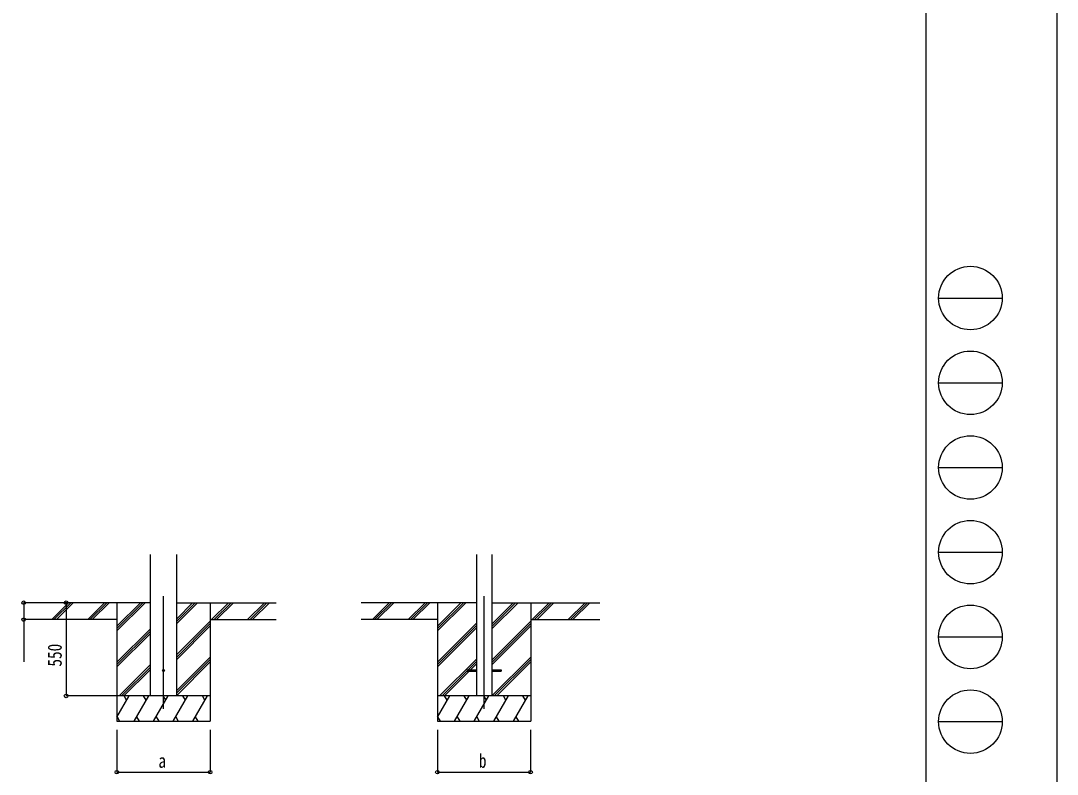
# Model space of a CAD drawing. Units: millimetres, scale not verified. Extents: x -10512 to 10512, y -7425 to 7425.
# Drawn here: x 4396 to 10512, y -4436 to 12 of the extents above; entities that cross this region are included whole.
import ezdxf
from ezdxf.enums import TextEntityAlignment as Align

# ---------------------------------------------------------------- set-up
doc = ezdxf.new("R2010")
doc.units = ezdxf.units.MM
doc.header["$LTSCALE"] = 30
for name, color, linetype in [('0-3_YKK_12', 2, 'Continuous'), ('0-4_YKK_13', 4, 'Continuous'), ('0-5_YKK_A1', 4, 'Continuous'), ('0-6_YKK_D', 6, 'Continuous'), ('0-7_YKK_ZWAK', 7, 'Continuous')]:
    doc.layers.add(name, color=color, linetype=linetype)
doc.styles.add('ＭＳ ゴシック', font='')
doc.styles.get('ＭＳ ゴシック').set_extended_font_data('MS Gothic')

msp = doc.modelspace()

# ---------------------------------------------------------------- linework, layer by layer
at = {"layer": '0-3_YKK_12'}
for p, q in [((5238.64, -4049.66), (5238.64, -3383.62)), ((7130.21, -4049.66), (7130.21, -3383.62))]:
    msp.add_line(p, q, dxfattribs=at)
at = {"layer": '0-4_YKK_13'}
for p, q in [((7030.21, -3818.6), (7030.21, -3827.6)), ((7030.21, -3818.6), (7085.01, -3818.6)), ((7030.21, -3827.6), (7085.01, -3827.6)), ((7175.41, -3818.6), (7230.21, -3818.6)), ((7175.41, -3827.6), (7230.21, -3827.6)), ((7230.21, -3818.6), (7230.21, -3827.6))]:
    msp.add_line(p, q, dxfattribs=at)
msp.add_circle((5238.64, -3823.1), 5, dxfattribs=at)
at = {"layer": '0-5_YKK_A1'}
for p, q in [((5160.89, -3973.1), (5160.89, -3137.75)), ((5316.39, -3973.1), (5316.39, -3137.75)), ((7085.01, -3137.75), (7085.01, -3973.1)), ((7175.41, -3137.75), (7175.41, -3973.1)), ((5160.89, -3423.1), (4512.69, -3423.1)), ((4579.38, -3521.7), (4677.97, -3423.1)), ((4592.12, -3523.1), (4692.12, -3423.1)), ((4606.26, -3523.1), (4706.26, -3423.1)), ((4791.51, -3521.7), (4890.11, -3423.1)), ((4804.25, -3523.1), (4904.25, -3423.1)), ((4818.39, -3523.1), (4918.39, -3423.1)), ((4963.64, -3423.1), (4963.64, -4123.1)), ((4963.64, -3589.99), (5130.52, -3423.1)), ((4963.64, -3575.84), (5116.38, -3423.1)), ((4963.64, -3561.7), (5102.24, -3423.1)), ((5316.39, -3545.6), (5438.89, -3423.1)), ((5316.39, -3531.46), (5424.75, -3423.1)), ((5316.39, -3517.32), (5410.61, -3423.1)), ((5316.39, -3423.1), (5904.26, -3423.1)), ((5513.64, -3423.1), (5513.64, -4123.1)), ((5522.74, -3523.1), (5622.74, -3423.1)), ((5536.88, -3523.1), (5636.88, -3423.1)), ((5551.02, -3523.1), (5651.02, -3423.1)), ((5734.87, -3523.1), (5834.87, -3423.1)), ((5749.01, -3523.1), (5849.01, -3423.1)), ((5763.15, -3523.1), (5863.16, -3423.1)), ((7085.01, -3423.1), (6404.26, -3423.1)), ((6470.95, -3521.7), (6569.54, -3423.1)), ((6483.69, -3523.1), (6583.69, -3423.1)), ((6497.83, -3523.1), (6597.83, -3423.1)), ((6683.08, -3521.7), (6781.68, -3423.1)), ((6695.82, -3523.1), (6795.82, -3423.1)), ((6709.96, -3523.1), (6809.96, -3423.1)), ((6855.21, -3423.1), (6855.21, -4123.1)), ((6855.21, -3589.99), (7022.09, -3423.1)), ((6855.21, -3575.84), (7007.95, -3423.1)), ((6855.21, -3561.7), (6993.81, -3423.1)), ((7175.41, -3578.15), (7330.46, -3423.1)), ((7175.41, -3564.01), (7316.32, -3423.1)), ((7175.41, -3549.87), (7302.18, -3423.1)), ((7175.41, -3423.1), (7813.42, -3423.1)), ((7405.21, -3423.1), (7405.21, -4123.1)), ((7414.31, -3523.1), (7514.31, -3423.1)), ((7428.45, -3523.1), (7528.45, -3423.1)), ((7442.59, -3523.1), (7542.59, -3423.1)), ((7626.44, -3523.1), (7726.44, -3423.1)), ((7640.58, -3523.1), (7740.58, -3423.1)), ((7654.72, -3523.1), (7754.73, -3423.1)), ((4963.64, -3523.1), (4512.69, -3523.1)), ((5316.39, -3729.45), (5513.64, -3532.2)), ((5316.39, -3743.59), (5513.64, -3546.34)), ((5513.64, -3523.1), (5904.26, -3523.1)), ((6855.21, -3523.1), (6404.26, -3523.1)), ((6855.21, -3773.83), (7085.01, -3544.03)), ((7175.41, -3762), (7405.21, -3532.2)), ((7175.41, -3776.14), (7405.21, -3546.34)), ((7405.21, -3523.1), (7813.42, -3523.1)), ((4963.64, -3773.83), (5160.89, -3576.58)), ((4963.64, -3787.97), (5160.89, -3590.72)), ((4963.64, -3802.12), (5160.89, -3604.87)), ((5316.39, -3757.73), (5513.64, -3560.49)), ((6855.21, -3787.97), (7085.01, -3558.18)), ((6855.21, -3802.12), (7085.01, -3572.32)), ((7175.41, -3790.28), (7405.21, -3560.49)), ((4976.5, -3973.1), (5160.89, -3788.71)), ((5316.39, -3941.58), (5513.64, -3744.33)), ((5316.39, -3955.72), (5513.64, -3758.47)), ((5316.39, -3969.86), (5513.64, -3772.62)), ((6868.07, -3973.1), (7085.01, -3756.16)), ((7036.71, -3818.6), (7085.01, -3770.31)), ((7050.86, -3818.6), (7085.01, -3784.45)), ((7176.44, -3973.1), (7405.21, -3744.33)), ((7190.58, -3973.1), (7405.21, -3758.47)), ((7204.72, -3973.1), (7405.21, -3772.62)), ((4990.64, -3973.1), (5160.89, -3802.86)), ((5004.78, -3973.1), (5160.89, -3817)), ((6882.21, -3973.1), (7030.21, -3825.11)), ((6896.36, -3973.1), (7041.86, -3827.6)), ((5513.64, -3973.1), (4963.64, -3973.1)), ((4963.64, -4098.55), (5036.07, -3973.1)), ((5021.07, -3999.09), (5006.07, -3973.1)), ((5064.94, -4123.1), (5151.54, -3973.1)), ((5136.54, -3999.09), (5121.54, -3973.1)), ((5180.41, -4123.1), (5267.01, -3973.1)), ((5252.01, -3999.09), (5237.01, -3973.1)), ((5295.88, -4123.1), (5382.48, -3973.1)), ((5367.48, -3999.09), (5352.48, -3973.1)), ((5411.35, -4123.1), (5497.95, -3973.1)), ((5482.95, -3999.09), (5467.95, -3973.1)), ((7405.21, -3973.1), (6855.21, -3973.1)), ((6855.21, -4098.55), (6927.64, -3973.1)), ((6912.64, -3999.09), (6897.64, -3973.1)), ((6956.51, -4123.1), (7043.11, -3973.1)), ((7028.11, -3999.09), (7013.11, -3973.1)), ((7071.98, -4123.1), (7158.58, -3973.1)), ((7143.58, -3999.09), (7128.58, -3973.1)), ((7187.45, -4123.1), (7274.05, -3973.1)), ((7259.05, -3999.09), (7244.05, -3973.1)), ((7302.92, -4123.1), (7389.52, -3973.1)), ((7374.52, -3999.09), (7359.52, -3973.1)), ((4964.47, -4097.12), (4979.47, -4123.1)), ((5079.94, -4097.12), (5094.94, -4123.1)), ((5195.41, -4097.12), (5210.41, -4123.1)), ((5310.88, -4097.12), (5325.88, -4123.1)), ((5426.35, -4097.12), (5441.35, -4123.1)), ((6856.04, -4097.12), (6871.04, -4123.1)), ((6971.51, -4097.12), (6986.51, -4123.1)), ((7086.98, -4097.12), (7101.98, -4123.1)), ((7202.45, -4097.12), (7217.45, -4123.1)), ((7317.92, -4097.12), (7332.92, -4123.1)), ((4963.64, -4123.1), (5513.64, -4123.1)), ((6855.21, -4123.1), (7405.21, -4123.1))]:
    msp.add_line(p, q, dxfattribs=at)
at = {"layer": '0-6_YKK_D'}
for p, q in [((4578.3, -3423.1), (4412.64, -3423.1)), ((4737.58, -3423.1), (4662.64, -3423.1)), ((4663.64, -3423.1), (4663.64, -3973.1)), ((4578.3, -3523.1), (4412.64, -3523.1)), ((4962.64, -3973.1), (4662.64, -3973.1)), ((4963.64, -4173.1), (4963.64, -4424.1)), ((5513.64, -4173.1), (5513.64, -4424.1)), ((6854.64, -4174.1), (6854.64, -4424.1)), ((7404.64, -4174.1), (7404.64, -4424.1)), ((4963.64, -4423.1), (5513.64, -4423.1)), ((6854.64, -4423.1), (7404.64, -4423.1))]:
    msp.add_line(p, q, dxfattribs=at)
msp.add_lwpolyline([(4413.64, -3423.1), (4413.64, -3523.1), (4413.64, -3771.6)], dxfattribs=at)
for centre in [(4413.64, -3423.1), (4663.64, -3423.1), (4413.64, -3523.1), (4663.64, -3973.1), (4963.64, -4423.1), (5513.64, -4423.1), (6854.64, -4423.1), (7404.64, -4423.1)]:
    msp.add_circle(centre, 10.62, dxfattribs=at)
at = {"layer": '0-7_YKK_ZWAK'}
for p, q in [((9737.55, 6937.5), (9737.55, -6312.5)), ((9812.55, -1625), (10187.55, -1625)), ((9812.55, -2125), (10187.55, -2125)), ((9812.55, -2625), (10187.55, -2625)), ((9812.55, -3125), (10187.55, -3125)), ((9812.55, -3625), (10187.55, -3625)), ((9812.55, -4125), (10187.55, -4125))]:
    msp.add_line(p, q, dxfattribs=at)
msp.add_lwpolyline([(-10512.5, -7425), (10512.5, -7425), (10512.5, 7425), (-10512.5, 7425)], close=True, dxfattribs=at)
for centre in [(10000.05, -1625), (10000.05, -2125), (10000.05, -2625), (10000.05, -3125), (10000.05, -3625), (10000.05, -4125)]:
    msp.add_circle(centre, 187.5, dxfattribs=at)

# ---------------------------------------------------------------- texts
at = {"layer": '0-6_YKK_D', "style": 'ＭＳ ゴシック', "width": 0.8}
msp.add_text('550', height=82.48, rotation=90, dxfattribs=at).set_placement((4662.64, -3800.1), align=Align.BOTTOM_LEFT)
for s, p in [('a', (5208.64, -4422.1)), ('b', (7099.64, -4422.1))]:
    msp.add_text(s, height=82.48, dxfattribs=at).set_placement(p, align=Align.BOTTOM_LEFT)

doc.saveas('drawing.dxf')
